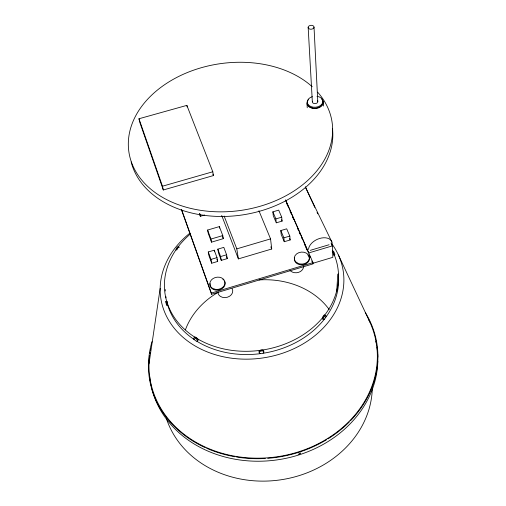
<?xml version="1.0" encoding="UTF-8"?>
<svg xmlns="http://www.w3.org/2000/svg" width="506" height="506" viewBox="0 0 506 506"><rect width="100%" height="100%" fill="white"/><g stroke="black" fill="none" stroke-linecap="round" stroke-linejoin="round"><path stroke-width="0.76" d="M336.705 291.696L337.768 274.088M148.985 363.903L160.162 288.407M181.363 209.452L211.571 294.277L313.062 263.866L312.98 262.646L285.542 199.876M310.279 250.343L329.102 244.733M331.063 243.044L332.366 245.891L308.685 252.956L285.782 200.54M211.571 294.277L211.331 293.088L312.98 262.646M313.258 263.183L332.84 257.32L332.366 245.891M211.704 263.221L210.977 259.414L216.992 257.63L214.247 250.204L208.263 251.969L209.003 255.789L211.704 263.221L217.694 261.444L216.992 257.63M221.28 260.381L220.597 256.561L226.606 254.784L223.81 247.377L217.833 249.142L218.529 252.975L221.28 260.381L227.257 258.61L226.606 254.784M284.264 241.71L283.879 237.833L289.805 236.074L286.693 228.82L280.798 230.559L281.197 234.455L284.264 241.71L290.166 239.964L289.805 236.074M221.685 215.442L238.389 258.895L271.728 249.003L270.558 238.889L258.927 210.762M276.276 222.817L282.101 221.109L281.709 217.188L278.686 210.129L272.867 211.837L273.291 215.758L276.276 222.817L275.859 218.908L272.867 211.837M211.514 242.14L223.31 238.668L222.779 235.581L219.37 226.599L207.599 230.047L208.187 233.139L211.514 242.14L210.939 239.06L207.599 230.047M238.389 258.895L236.802 248.87L270.558 238.889M275.859 218.908L281.709 217.188M210.939 239.06L222.779 235.581M199.313 213.5L200.338 216.277L204.683 215.012M138.967 118.758L162.445 186.221L212.792 171.768L186.859 105.374L138.967 118.758L139.89 122.597L163.311 189.984L213.443 175.569L212.792 171.768M305.434 187.309L331.93 242.102M338.413 255.011L369.842 322.069M305.365 186.739L314.795 207.409M317.072 212.393L317.724 213.823M286.605 203.298L287.863 206.182M290.071 211.23L291.013 213.393M292.588 216.998L293.537 219.161M297.629 228.535L298.572 230.698M299.204 232.14L300.147 234.303M301.405 237.187L302.038 238.63M304.239 243.677L305.188 245.84M305.814 247.282L307.079 250.166M309.28 255.214L310.229 257.377M311.797 260.982L312.746 263.145M281.5 219.699L282.101 221.109M289.546 238.516L290.166 239.964M280.798 230.559L283.879 237.833M270.83 246.814L271.728 249.003M212.874 174.115L213.443 175.569M224.139 216.068L236.802 248.87M222.267 235.91L223.31 238.668M226.422 256.39L227.257 258.61M217.833 249.142L220.597 256.561M216.872 259.217L217.694 261.444M208.263 251.969L210.977 259.414M181.629 209.699L211.331 293.088M167.113 301.361C166.537 299.685 167.663 305.972 167.777 304.979M162.445 186.221L163.311 189.984M166.189 302.563C164.931 297.496 167.239 309.451 166.411 303.745M199.832 213.684L200.338 216.277M214.247 250.204L214.531 251.735M186.859 105.374L187.144 106.924M219.37 226.599L219.642 228.149M306.984 103.559L307.243 107.753M308.16 27.33L312.335 101.75M314.024 27.191A2.941 1.961 -4.7 0 1 309.545 29.006A2.941 1.961 -4.7 0 1 309.704 25.597A2.941 1.961 -4.7 0 1 314.024 27.191L317.781 101.662M323.239 101.826L323.429 106.032M300.153 452.99A2.214 1.986 -5.2 0 1 299.71 453.332M300.545 453.079A2.207 1.98 -5.2 0 1 298.091 454.116M332.227 251.52A2.29 0.601 67.2 0 1 333.65 254.297M333.751 254.777A2.29 0.601 67.2 0 1 333.745 255.441M332.714 251.362A2.29 0.601 67.2 0 1 333.593 251.482A2.29 0.601 67.2 0 1 334.751 254.189A2.29 0.601 67.2 0 1 334.27 255.005M259.192 352.201A2.422 1.316 -11.8 0 1 259.939 350.424A2.422 1.316 -11.8 0 1 263.006 350.108A2.422 1.316 -11.8 0 1 263.31 351.778M323.005 319.058A2.385 0.791 -62.4 0 1 322.392 318.072A2.385 0.791 -62.4 0 1 323.834 315.364A2.385 0.791 -62.4 0 1 324.941 315.415M194.456 337.844A2.391 0.898 40.2 0 1 195.405 337.129A2.391 0.898 40.2 0 1 197.808 339.033A2.391 0.898 40.2 0 1 197.688 340.399M368.868 320.013A114.546 96.703 -8.3 0 1 279.078 456.475A114.546 96.703 -8.3 0 1 149.637 355.269M149.852 353.7A114.546 96.703 -8.3 0 1 150.092 352.125M150.371 350.563A114.546 96.703 -8.3 0 1 150.674 349.001M332.088 244.177A92.212 74.034 -8.3 0 1 303.138 343.84A92.212 74.034 -8.3 0 1 179.877 334.409A92.212 74.034 -8.3 0 1 189.725 233.285M185.424 329.779A79.556 66.596 -8.3 0 1 218.484 292.089M259.028 279.926A79.556 66.596 -8.3 0 1 329.204 309.527M338.35 274.043A87.007 69.847 -8.3 0 1 325.529 317.629M324.112 319.482A87.007 69.847 -8.3 0 1 263.164 353.258M260.103 353.688A87.007 69.847 -8.3 0 1 196.821 341.227M194.272 339.589A87.007 69.847 -8.3 0 1 167.549 304.587M166.019 297.857A87.007 69.847 -8.3 0 1 165.791 296.339M165.323 291.02A87.007 69.847 -8.3 0 1 165.279 289.502M332.429 250.906A87.386 69.986 -8.3 0 1 293.859 340.083A87.386 69.986 -8.3 0 1 181.667 326.497A87.386 69.986 -8.3 0 1 190.692 233.747M317.629 92.162A102.686 74.091 -8.3 0 1 236.289 210.996A102.686 74.091 -8.3 0 1 137.841 112.066A102.686 74.091 -8.3 0 1 312.234 86.741M332.499 128.885A102.161 73.977 -8.3 0 1 244.347 214.626A102.161 73.977 -8.3 0 1 131.155 161.939M372.315 388.077A105.197 90.523 -8.3 0 1 280.792 479.808A105.197 90.523 -8.3 0 1 166.436 418.639M377.691 354.055A114.622 96.937 -8.3 0 1 377.83 357.173M377.83 361.069A114.622 96.937 -8.3 0 1 274.758 460.201A114.622 96.937 -8.3 0 1 151.926 389.215M151.035 385.427A114.622 96.937 -8.3 0 1 149.586 375.534M375.825 341.082A114.622 96.937 -8.3 0 1 376.445 344.074M376.957 347.11A114.622 96.937 -8.3 0 1 377.438 350.955M365.414 312.727A115.071 97.146 -8.3 0 1 350.437 420.796M349.342 421.909A115.071 97.146 -8.3 0 1 328.008 438.854M326.686 439.663A115.071 97.146 -8.3 0 1 267.718 458.316M265.372 458.474A115.071 97.146 -8.3 0 1 236.568 457.026M235.018 456.766A115.071 97.146 -8.3 0 1 206.625 448.259M205.177 447.608A115.071 97.146 -8.3 0 1 152.015 341.626M303.499 266.226A7.426 5.914 -5.2 0 1 298.445 272.386A7.426 5.914 -5.2 0 1 289.894 270.299M232.134 288.667A7.495 6.034 -10.3 0 1 227.377 297.243A7.495 6.034 -10.3 0 1 217.941 292.879M224.651 281.399A7.634 6.11 -10.7 0 1 218.295 290.115A7.634 6.11 -10.7 0 1 210.079 283.512M222.855 279.299A7.634 6.11 -10.7 0 1 223.715 280.052M307.831 254.942A7.571 5.996 -4.8 0 1 303.303 264.714A7.571 5.996 -4.8 0 1 294.669 257.314M177.011 249.812A2.245 1.05 -62.3 0 1 178.03 247.807A2.245 1.05 -62.3 0 1 179.371 247.175M176.113 250.236A2.245 1.056 -62.3 0 1 177.144 247.345A2.245 1.056 -62.3 0 1 178.839 247.194M308.508 249.483A12.53 8.058 -25.4 0 1 321.658 237.984A12.53 8.058 -25.4 0 1 331.974 245.416M321.74 99.081A8.178 5.787 -4.4 0 1 320.608 106.798A8.178 5.787 -4.4 0 1 309.735 107.278A8.178 5.787 -4.4 0 1 308.401 99.676M322.879 101.864A7.811 5.528 -4.4 0 1 315.864 108.195A7.811 5.528 -4.4 0 1 307.344 103.521M317.003 96.292A7.818 5.528 -4.4 0 1 321.626 104.476A7.818 5.528 -4.4 0 1 308.983 105.431A7.818 5.528 -4.4 0 1 312.335 96.646M317.458 100.7A2.726 1.929 -4.4 0 1 315.333 103.622A2.726 1.929 -4.4 0 1 312.449 101.251M260.198 353.605A2.422 1.316 -11.8 0 0 263.93 352.062A2.422 1.316 -11.8 0 0 260.508 351.253A2.422 1.316 -11.8 0 0 260.198 353.605M324.656 318.963A2.385 0.791 -62.4 0 0 325.756 315.447A2.385 0.791 -62.4 0 0 323.486 318.249A2.385 0.791 -62.4 0 0 324.656 318.963M193.943 339.083A2.391 0.898 40.2 0 0 197.258 341.196A2.391 0.898 40.2 0 0 195.493 338.387A2.391 0.898 40.2 0 0 193.943 339.083M214.304 289.116A7.641 6.11 -10.7 0 0 224.974 282.177A7.641 6.11 -10.7 0 0 212.975 278.61A7.641 6.11 -10.7 0 0 214.304 289.116M297.326 263.05A7.577 6.002 -4.8 0 0 309.362 258.541A7.577 6.002 -4.8 0 0 298.831 252.665A7.577 6.002 -4.8 0 0 297.326 263.05"/></g></svg>
